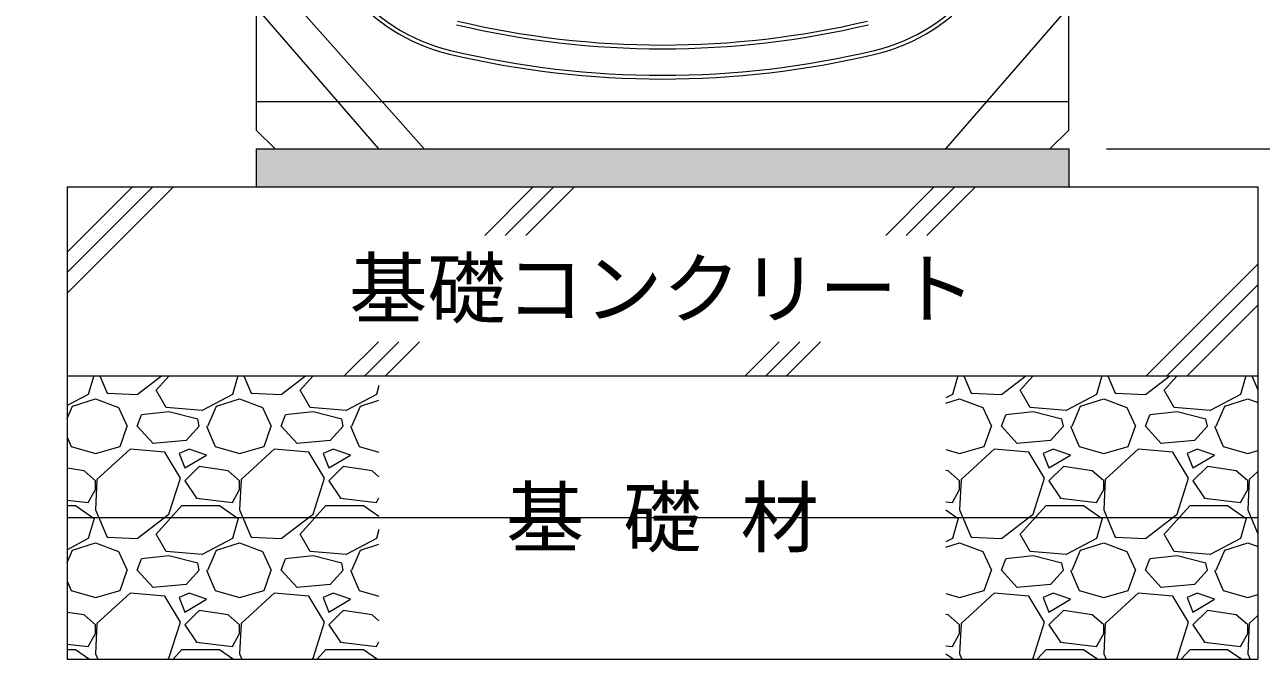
# Model space of a CAD drawing. Units: millimetres at full size, sheet at 1:20; details may follow other scales. Extents: x 62447 to 85128, y -7246 to 532.
# Drawn here: x 67779 to 68433, y -3648 to -3312 of the extents above; entities that cross this region are included whole.
import ezdxf
from ezdxf.enums import TextEntityAlignment as Align

# ---------------------------------------------------------------- set-up
doc = ezdxf.new("R2010")
doc.units = ezdxf.units.MM
doc.header["$LTSCALE"] = 20
doc.linetypes.add('DASHED', pattern=[7.5, 6, -1.5])
for name, color, linetype, lineweight in [('ハッチング', 7, 'Continuous', 5), ('基礎', 3, 'Continuous', 13), ('寸法線', 7, 'Continuous', 9), ('引出線', 4, 'Continuous', 9), ('本体（側溝）', 2, 'Continuous', 13), ('目地', 132, 'Continuous', 5), ('補助線', 8, 'Continuous', 13)]:
    doc.layers.add(name, color=color, linetype=linetype, lineweight=lineweight)
doc.layers.add('文字', color=7, linetype='Continuous')
doc.styles.add('ＭＳ ゴシック', font='')
doc.styles.get('ＭＳ ゴシック').set_extended_font_data('MS Gothic')

# ---------------------------------------------------------------- blocks, each defined once
blk = doc.blocks.new('filled_arrow')
at = {"color": 0, "linetype": 'Continuous', "lineweight": -2}
blk.add_solid([(7.5, 1.25), (0, 0), (7.5, -1.25)], dxfattribs=at)

msp = doc.modelspace()

# ---------------------------------------------------------------- hatches: boundary and pattern name
at = {"layer": 'ハッチング'}
msp.add_hatch(color=256, dxfattribs=at).paths.add_polyline_path([(68331.68, -3397.94), (68331.68, -3377.94), (67901.68, -3377.94), (67901.68, -3397.94)])
at = {"layer": 'ハッチング', "lineweight": 9}
h = msp.add_hatch(dxfattribs=at)
h.set_pattern_fill('USER', color=256, style=0, pattern_type=2)
h.set_pattern_definition([(45, (4546.87, 7134.66), (-106.06602, 106.06602), []), (45, (4557.75, 7134.66), (-106.06602, 106.06602), []), (45, (4568.62, 7134.66), (-106.06602, 106.06602), [])])
h.paths.add_polyline_path([(68431.68, -3497.94), (68431.68, -3397.94), (67801.68, -3397.94), (67801.68, -3497.94)])
h.paths.add_polyline_path([(67940.96, -3479.93), (68292.4, -3479.93), (68292.4, -3423.65), (67940.96, -3423.65)], flags=16)

# ---------------------------------------------------------------- linework, layer by layer
at = {"layer": 'ハッチング'}
for p, q in [((67815.75, -3497.94), (67812.91, -3507.87)), ((67818.96, -3497.94), (67822.82, -3507.1)), ((67838.82, -3507.87), (67851.66, -3497.94)), ((67848.73, -3505.58), (67855.6, -3497.94)), ((67891.95, -3497.94), (67889.11, -3507.87)), ((67895.16, -3497.94), (67899.02, -3507.1)), ((67915.02, -3507.87), (67927.86, -3497.94)), ((67924.93, -3505.58), (67931.8, -3497.94)), ((68272.95, -3497.94), (68270.11, -3507.87)), ((68276.16, -3497.94), (68280.02, -3507.1)), ((68296.02, -3507.87), (68308.86, -3497.94)), ((68305.93, -3505.58), (68312.8, -3497.94)), ((68349.15, -3497.94), (68346.31, -3507.87)), ((68352.36, -3497.94), (68356.22, -3507.1)), ((68372.22, -3507.87), (68385.06, -3497.94)), ((68382.13, -3505.58), (68389, -3497.94)), ((68425.35, -3497.94), (68422.51, -3507.87)), ((68428.56, -3497.94), (68431.68, -3505.34)), ((67854.06, -3514.72), (67848.73, -3505.58)), ((67930.26, -3514.72), (67924.93, -3505.58)), ((67966.68, -3503.08), (67965.31, -3507.87)), ((68311.26, -3514.72), (68305.93, -3505.58)), ((68387.46, -3514.72), (68382.13, -3505.58)), ((67812.91, -3507.87), (67801.68, -3513.75)), ((67804.53, -3513.96), (67816.72, -3510.15)), ((67816.72, -3510.15), (67828.92, -3514.72)), ((67822.82, -3507.1), (67838.82, -3507.87)), ((67889.11, -3507.87), (67873.11, -3516.25)), ((67880.73, -3513.96), (67892.92, -3510.15)), ((67892.92, -3510.15), (67905.12, -3514.72)), ((67899.02, -3507.1), (67915.02, -3507.87)), ((67965.31, -3507.87), (67949.31, -3516.25)), ((67956.93, -3513.96), (67966.68, -3510.92)), ((68270.11, -3507.87), (68266.68, -3509.66)), ((68266.68, -3512.42), (68273.92, -3510.15)), ((68273.92, -3510.15), (68286.12, -3514.72)), ((68280.02, -3507.1), (68296.02, -3507.87)), ((68346.31, -3507.87), (68330.31, -3516.25)), ((68337.93, -3513.96), (68350.12, -3510.15)), ((68350.12, -3510.15), (68362.32, -3514.72)), ((68356.22, -3507.1), (68372.22, -3507.87)), ((68422.51, -3507.87), (68406.51, -3516.25)), ((68414.13, -3513.96), (68426.32, -3510.15)), ((68426.32, -3510.15), (68431.68, -3512.16)), ((67801.68, -3520.62), (67804.53, -3513.96)), ((67828.92, -3514.72), (67833.49, -3524.63)), ((67838.82, -3524.63), (67841.11, -3518.53)), ((67855.59, -3517.01), (67841.11, -3518.53)), ((67873.11, -3516.25), (67854.06, -3514.72)), ((67870.83, -3520.82), (67855.59, -3517.01)), ((67876.16, -3524.63), (67880.73, -3513.96)), ((67905.12, -3514.72), (67909.69, -3524.63)), ((67915.02, -3524.63), (67917.31, -3518.53)), ((67931.79, -3517.01), (67917.31, -3518.53)), ((67949.31, -3516.25), (67930.26, -3514.72)), ((67947.03, -3520.82), (67931.79, -3517.01)), ((67952.36, -3524.63), (67956.93, -3513.96)), ((68286.12, -3514.72), (68290.69, -3524.63)), ((68296.02, -3524.63), (68298.31, -3518.53)), ((68312.79, -3517.01), (68298.31, -3518.53)), ((68330.31, -3516.25), (68311.26, -3514.72)), ((68328.03, -3520.82), (68312.79, -3517.01)), ((68333.36, -3524.63), (68337.93, -3513.96)), ((68362.32, -3514.72), (68366.89, -3524.63)), ((68372.22, -3524.63), (68374.51, -3518.53)), ((68388.99, -3517.01), (68374.51, -3518.53)), ((68406.51, -3516.25), (68387.46, -3514.72)), ((68404.23, -3520.82), (68388.99, -3517.01)), ((68409.56, -3524.63), (68414.13, -3513.96)), ((67829.68, -3535.3), (67833.49, -3524.63)), ((67847.2, -3533.77), (67838.82, -3524.63)), ((67871.59, -3524.63), (67864.73, -3532.25)), ((67871.59, -3524.63), (67870.83, -3520.82)), ((67875.4, -3524.63), (67879.97, -3535.3)), ((67905.88, -3535.3), (67909.69, -3524.63)), ((67923.4, -3533.77), (67915.02, -3524.63)), ((67947.79, -3524.63), (67940.93, -3532.25)), ((67947.79, -3524.63), (67947.03, -3520.82)), ((67951.6, -3524.63), (67956.17, -3535.3)), ((68286.88, -3535.3), (68290.69, -3524.63)), ((68304.4, -3533.77), (68296.02, -3524.63)), ((68328.79, -3524.63), (68321.93, -3532.25)), ((68328.79, -3524.63), (68328.03, -3520.82)), ((68332.6, -3524.63), (68337.17, -3535.3)), ((68363.08, -3535.3), (68366.89, -3524.63)), ((68380.6, -3533.77), (68372.22, -3524.63)), ((68404.99, -3524.63), (68398.13, -3532.25)), ((68404.99, -3524.63), (68404.23, -3520.82)), ((68408.8, -3524.63), (68413.37, -3535.3)), ((67801.68, -3530.42), (67803.77, -3535.3)), ((67864.73, -3532.25), (67847.2, -3533.77)), ((67940.93, -3532.25), (67923.4, -3533.77)), ((68321.93, -3532.25), (68304.4, -3533.77)), ((68398.13, -3532.25), (68380.6, -3533.77)), ((67803.77, -3535.3), (67816.72, -3539.11)), ((67816.72, -3539.11), (67829.68, -3535.3)), ((67835.01, -3536.82), (67817.49, -3552.82)), ((67853.3, -3538.35), (67835.01, -3536.82)), ((67861.68, -3552.06), (67853.3, -3538.35)), ((67866.25, -3536.82), (67860.92, -3539.11)), ((67860.92, -3539.11), (67863.97, -3546.73)), ((67875.4, -3539.87), (67866.25, -3536.82)), ((67879.97, -3535.3), (67892.92, -3539.11)), ((67892.92, -3539.11), (67905.88, -3535.3)), ((67911.21, -3536.82), (67893.69, -3552.82)), ((67929.5, -3538.35), (67911.21, -3536.82)), ((67937.88, -3552.06), (67929.5, -3538.35)), ((67942.45, -3536.82), (67937.12, -3539.11)), ((67937.12, -3539.11), (67940.17, -3546.73)), ((67951.6, -3539.87), (67942.45, -3536.82)), ((67956.17, -3535.3), (67966.68, -3538.39)), ((68266.68, -3536.98), (68273.92, -3539.11)), ((68273.92, -3539.11), (68286.88, -3535.3)), ((68292.21, -3536.82), (68274.69, -3552.82)), ((68310.5, -3538.35), (68292.21, -3536.82)), ((68318.88, -3552.06), (68310.5, -3538.35)), ((68323.45, -3536.82), (68318.12, -3539.11)), ((68318.12, -3539.11), (68321.17, -3546.73)), ((68332.6, -3539.87), (68323.45, -3536.82)), ((68337.17, -3535.3), (68350.12, -3539.11)), ((68350.12, -3539.11), (68363.08, -3535.3)), ((68368.41, -3536.82), (68350.89, -3552.82)), ((68386.7, -3538.35), (68368.41, -3536.82)), ((68395.08, -3552.06), (68386.7, -3538.35)), ((68399.65, -3536.82), (68394.32, -3539.11)), ((68394.32, -3539.11), (68397.37, -3546.73)), ((68408.8, -3539.87), (68399.65, -3536.82)), ((68413.37, -3535.3), (68426.32, -3539.11)), ((68426.32, -3539.11), (68431.68, -3537.53)), ((67863.97, -3546.73), (67875.4, -3539.87)), ((67940.17, -3546.73), (67951.6, -3539.87)), ((68321.17, -3546.73), (68332.6, -3539.87)), ((68397.37, -3546.73), (68408.8, -3539.87)), ((67810.63, -3548.25), (67801.68, -3546.91)), ((67816.72, -3553.59), (67810.63, -3548.25)), ((67855.59, -3571.11), (67861.68, -3552.06)), ((67871.59, -3545.97), (67863.97, -3553.59)), ((67886.83, -3548.25), (67871.59, -3545.97)), ((67892.92, -3553.59), (67886.83, -3548.25)), ((67931.79, -3571.11), (67937.88, -3552.06)), ((67947.79, -3545.97), (67940.17, -3553.59)), ((67963.03, -3548.25), (67947.79, -3545.97)), ((67966.68, -3551.45), (67963.03, -3548.25)), ((68267.83, -3548.25), (68266.68, -3548.08)), ((68273.92, -3553.59), (68267.83, -3548.25)), ((68312.79, -3571.11), (68318.88, -3552.06)), ((68328.79, -3545.97), (68321.17, -3553.59)), ((68344.03, -3548.25), (68328.79, -3545.97)), ((68350.12, -3553.59), (68344.03, -3548.25)), ((68388.99, -3571.11), (68395.08, -3552.06)), ((68404.99, -3545.97), (68397.37, -3553.59)), ((68420.23, -3548.25), (68404.99, -3545.97)), ((68426.32, -3553.59), (68420.23, -3548.25)), ((68431.68, -3548.63), (68427.09, -3552.82)), ((67812.91, -3565.02), (67816.72, -3558.16)), ((67817.49, -3552.82), (67816.72, -3568.83)), ((67816.72, -3558.16), (67816.72, -3553.59)), ((67863.97, -3553.59), (67870.06, -3562.73)), ((67889.11, -3565.02), (67892.92, -3558.16)), ((67893.69, -3552.82), (67892.92, -3568.83)), ((67892.92, -3558.16), (67892.92, -3553.59)), ((67940.17, -3553.59), (67946.26, -3562.73)), ((68270.11, -3565.02), (68273.92, -3558.16)), ((68274.69, -3552.82), (68273.92, -3568.83)), ((68273.92, -3558.16), (68273.92, -3553.59)), ((68321.17, -3553.59), (68327.26, -3562.73)), ((68346.31, -3565.02), (68350.12, -3558.16)), ((68350.89, -3552.82), (68350.12, -3568.83)), ((68350.12, -3558.16), (68350.12, -3553.59)), ((68397.37, -3553.59), (68403.46, -3562.73)), ((68422.51, -3565.02), (68426.32, -3558.16)), ((68427.09, -3552.82), (68426.32, -3568.83)), ((68426.32, -3558.16), (68426.32, -3553.59)), ((67801.68, -3563.67), (67812.91, -3565.02)), ((67870.06, -3562.73), (67889.11, -3565.02)), ((67946.26, -3562.73), (67965.31, -3565.02)), ((67965.31, -3565.02), (67966.68, -3562.56)), ((68266.68, -3564.6), (68270.11, -3565.02)), ((68327.26, -3562.73), (68346.31, -3565.02)), ((68403.46, -3562.73), (68422.51, -3565.02)), ((67801.68, -3566.54), (67806.06, -3566.54)), ((67806.06, -3566.54), (67815.96, -3573.4)), ((67816.72, -3568.83), (67822.82, -3583.3)), ((67838.82, -3584.07), (67855.59, -3571.11)), ((67848.73, -3581.78), (67862.44, -3566.54)), ((67862.44, -3566.54), (67882.26, -3566.54)), ((67882.26, -3566.54), (67892.16, -3573.4)), ((67892.92, -3568.83), (67899.02, -3583.3)), ((67915.02, -3584.07), (67931.79, -3571.11)), ((67924.93, -3581.78), (67938.64, -3566.54)), ((67938.64, -3566.54), (67958.46, -3566.54)), ((67958.46, -3566.54), (67966.68, -3572.23)), ((68266.68, -3568.91), (68273.16, -3573.4)), ((68273.92, -3568.83), (68280.02, -3583.3)), ((68296.02, -3584.07), (68312.79, -3571.11)), ((68305.93, -3581.78), (68319.64, -3566.54)), ((68319.64, -3566.54), (68339.46, -3566.54)), ((68339.46, -3566.54), (68349.36, -3573.4)), ((68350.12, -3568.83), (68356.22, -3583.3)), ((68372.22, -3584.07), (68388.99, -3571.11)), ((68382.13, -3581.78), (68395.84, -3566.54)), ((68395.84, -3566.54), (68415.66, -3566.54)), ((68415.66, -3566.54), (68425.56, -3573.4)), ((68426.32, -3568.83), (68431.68, -3581.54)), ((67815.96, -3573.4), (67812.91, -3584.07)), ((67892.16, -3573.4), (67889.11, -3584.07)), ((68273.16, -3573.4), (68270.11, -3584.07)), ((68349.36, -3573.4), (68346.31, -3584.07)), ((68425.56, -3573.4), (68422.51, -3584.07)), ((67812.91, -3584.07), (67801.68, -3589.95)), ((67822.82, -3583.3), (67838.82, -3584.07)), ((67854.06, -3590.92), (67848.73, -3581.78)), ((67889.11, -3584.07), (67873.11, -3592.45)), ((67899.02, -3583.3), (67915.02, -3584.07)), ((67930.26, -3590.92), (67924.93, -3581.78)), ((67965.31, -3584.07), (67949.31, -3592.45)), ((67966.68, -3579.28), (67965.31, -3584.07)), ((68270.11, -3584.07), (68266.68, -3585.86)), ((68280.02, -3583.3), (68296.02, -3584.07)), ((68311.26, -3590.92), (68305.93, -3581.78)), ((68346.31, -3584.07), (68330.31, -3592.45)), ((68356.22, -3583.3), (68372.22, -3584.07)), ((68387.46, -3590.92), (68382.13, -3581.78)), ((68422.51, -3584.07), (68406.51, -3592.45)), ((67801.68, -3596.82), (67804.53, -3590.16)), ((67804.53, -3590.16), (67816.72, -3586.35)), ((67816.72, -3586.35), (67828.92, -3590.92)), ((67828.92, -3590.92), (67833.49, -3600.83)), ((67873.11, -3592.45), (67854.06, -3590.92)), ((67876.16, -3600.83), (67880.73, -3590.16)), ((67880.73, -3590.16), (67892.92, -3586.35)), ((67892.92, -3586.35), (67905.12, -3590.92)), ((67905.12, -3590.92), (67909.69, -3600.83)), ((67949.31, -3592.45), (67930.26, -3590.92)), ((67952.36, -3600.83), (67956.93, -3590.16)), ((67956.93, -3590.16), (67966.68, -3587.12)), ((68266.68, -3588.62), (68273.92, -3586.35)), ((68273.92, -3586.35), (68286.12, -3590.92)), ((68286.12, -3590.92), (68290.69, -3600.83)), ((68330.31, -3592.45), (68311.26, -3590.92)), ((68333.36, -3600.83), (68337.93, -3590.16)), ((68337.93, -3590.16), (68350.12, -3586.35)), ((68350.12, -3586.35), (68362.32, -3590.92)), ((68362.32, -3590.92), (68366.89, -3600.83)), ((68406.51, -3592.45), (68387.46, -3590.92)), ((68409.56, -3600.83), (68414.13, -3590.16)), ((68414.13, -3590.16), (68426.32, -3586.35)), ((68426.32, -3586.35), (68431.68, -3588.36)), ((67838.82, -3600.83), (67841.11, -3594.73)), ((67855.59, -3593.21), (67841.11, -3594.73)), ((67870.83, -3597.02), (67855.59, -3593.21)), ((67871.59, -3600.83), (67870.83, -3597.02)), ((67915.02, -3600.83), (67917.31, -3594.73)), ((67931.79, -3593.21), (67917.31, -3594.73)), ((67947.03, -3597.02), (67931.79, -3593.21)), ((67947.79, -3600.83), (67947.03, -3597.02)), ((68296.02, -3600.83), (68298.31, -3594.73)), ((68312.79, -3593.21), (68298.31, -3594.73)), ((68328.03, -3597.02), (68312.79, -3593.21)), ((68328.79, -3600.83), (68328.03, -3597.02)), ((68372.22, -3600.83), (68374.51, -3594.73)), ((68388.99, -3593.21), (68374.51, -3594.73)), ((68404.23, -3597.02), (68388.99, -3593.21)), ((68404.99, -3600.83), (68404.23, -3597.02)), ((67829.68, -3611.5), (67833.49, -3600.83)), ((67847.2, -3609.97), (67838.82, -3600.83)), ((67871.59, -3600.83), (67864.73, -3608.45)), ((67875.4, -3600.83), (67879.97, -3611.5)), ((67905.88, -3611.5), (67909.69, -3600.83)), ((67923.4, -3609.97), (67915.02, -3600.83)), ((67947.79, -3600.83), (67940.93, -3608.45)), ((67951.6, -3600.83), (67956.17, -3611.5)), ((68286.88, -3611.5), (68290.69, -3600.83)), ((68304.4, -3609.97), (68296.02, -3600.83)), ((68328.79, -3600.83), (68321.93, -3608.45)), ((68332.6, -3600.83), (68337.17, -3611.5)), ((68363.08, -3611.5), (68366.89, -3600.83)), ((68380.6, -3609.97), (68372.22, -3600.83)), ((68404.99, -3600.83), (68398.13, -3608.45)), ((68408.8, -3600.83), (68413.37, -3611.5)), ((67801.68, -3606.62), (67803.77, -3611.5)), ((67864.73, -3608.45), (67847.2, -3609.97)), ((67940.93, -3608.45), (67923.4, -3609.97)), ((68321.93, -3608.45), (68304.4, -3609.97)), ((68398.13, -3608.45), (68380.6, -3609.97)), ((67803.77, -3611.5), (67816.72, -3615.31)), ((67816.72, -3615.31), (67829.68, -3611.5)), ((67835.01, -3613.02), (67817.49, -3629.02)), ((67853.3, -3614.55), (67835.01, -3613.02)), ((67861.68, -3628.26), (67853.3, -3614.55)), ((67866.25, -3613.02), (67860.92, -3615.31)), ((67860.92, -3615.31), (67863.97, -3622.93)), ((67863.97, -3622.93), (67875.4, -3616.07)), ((67875.4, -3616.07), (67866.25, -3613.02)), ((67879.97, -3611.5), (67892.92, -3615.31)), ((67892.92, -3615.31), (67905.88, -3611.5)), ((67911.21, -3613.02), (67893.69, -3629.02)), ((67929.5, -3614.55), (67911.21, -3613.02)), ((67937.88, -3628.26), (67929.5, -3614.55)), ((67942.45, -3613.02), (67937.12, -3615.31)), ((67937.12, -3615.31), (67940.17, -3622.93)), ((67940.17, -3622.93), (67951.6, -3616.07)), ((67951.6, -3616.07), (67942.45, -3613.02)), ((67956.17, -3611.5), (67966.68, -3614.59)), ((68266.68, -3613.18), (68273.92, -3615.31)), ((68273.92, -3615.31), (68286.88, -3611.5)), ((68292.21, -3613.02), (68274.69, -3629.02)), ((68310.5, -3614.55), (68292.21, -3613.02)), ((68318.88, -3628.26), (68310.5, -3614.55)), ((68323.45, -3613.02), (68318.12, -3615.31)), ((68318.12, -3615.31), (68321.17, -3622.93)), ((68321.17, -3622.93), (68332.6, -3616.07)), ((68332.6, -3616.07), (68323.45, -3613.02)), ((68337.17, -3611.5), (68350.12, -3615.31)), ((68350.12, -3615.31), (68363.08, -3611.5)), ((68368.41, -3613.02), (68350.89, -3629.02)), ((68386.7, -3614.55), (68368.41, -3613.02)), ((68395.08, -3628.26), (68386.7, -3614.55)), ((68399.65, -3613.02), (68394.32, -3615.31)), ((68394.32, -3615.31), (68397.37, -3622.93)), ((68397.37, -3622.93), (68408.8, -3616.07)), ((68408.8, -3616.07), (68399.65, -3613.02)), ((68413.37, -3611.5), (68426.32, -3615.31)), ((68426.32, -3615.31), (68431.68, -3613.73)), ((67810.63, -3624.45), (67801.68, -3623.11)), ((67816.72, -3629.79), (67810.63, -3624.45)), ((67871.59, -3622.17), (67863.97, -3629.79)), ((67886.83, -3624.45), (67871.59, -3622.17)), ((67892.92, -3629.79), (67886.83, -3624.45)), ((67947.79, -3622.17), (67940.17, -3629.79)), ((67963.03, -3624.45), (67947.79, -3622.17)), ((67966.68, -3627.65), (67963.03, -3624.45)), ((68267.83, -3624.45), (68266.68, -3624.28)), ((68273.92, -3629.79), (68267.83, -3624.45)), ((68328.79, -3622.17), (68321.17, -3629.79)), ((68344.03, -3624.45), (68328.79, -3622.17)), ((68350.12, -3629.79), (68344.03, -3624.45)), ((68404.99, -3622.17), (68397.37, -3629.79)), ((68420.23, -3624.45), (68404.99, -3622.17)), ((68426.32, -3629.79), (68420.23, -3624.45)), ((67817.49, -3629.02), (67816.72, -3645.03)), ((67816.72, -3634.36), (67816.72, -3629.79)), ((67855.59, -3647.31), (67861.68, -3628.26)), ((67863.97, -3629.79), (67870.06, -3638.93)), ((67893.69, -3629.02), (67892.92, -3645.03)), ((67892.92, -3634.36), (67892.92, -3629.79)), ((67931.79, -3647.31), (67937.88, -3628.26)), ((67940.17, -3629.79), (67946.26, -3638.93)), ((68274.69, -3629.02), (68273.92, -3645.03)), ((68273.92, -3634.36), (68273.92, -3629.79)), ((68312.79, -3647.31), (68318.88, -3628.26)), ((68321.17, -3629.79), (68327.26, -3638.93)), ((68350.89, -3629.02), (68350.12, -3645.03)), ((68350.12, -3634.36), (68350.12, -3629.79)), ((68388.99, -3647.31), (68395.08, -3628.26)), ((68397.37, -3629.79), (68403.46, -3638.93)), ((68427.09, -3629.02), (68426.32, -3645.03)), ((68426.32, -3634.36), (68426.32, -3629.79)), ((68431.68, -3624.83), (68427.09, -3629.02)), ((67812.91, -3641.22), (67816.72, -3634.36)), ((67889.11, -3641.22), (67892.92, -3634.36)), ((68270.11, -3641.22), (68273.92, -3634.36)), ((68346.31, -3641.22), (68350.12, -3634.36)), ((68422.51, -3641.22), (68426.32, -3634.36)), ((67801.68, -3639.87), (67812.91, -3641.22)), ((67801.68, -3642.74), (67806.06, -3642.74)), ((67806.06, -3642.74), (67813.57, -3647.94)), ((67857.76, -3647.94), (67862.44, -3642.74)), ((67862.44, -3642.74), (67882.26, -3642.74)), ((67870.06, -3638.93), (67889.11, -3641.22)), ((67882.26, -3642.74), (67889.77, -3647.94)), ((67933.96, -3647.94), (67938.64, -3642.74)), ((67938.64, -3642.74), (67958.46, -3642.74)), ((67946.26, -3638.93), (67965.31, -3641.22)), ((67958.46, -3642.74), (67965.97, -3647.94)), ((67965.31, -3641.22), (67966.68, -3638.76)), ((68266.68, -3640.8), (68270.11, -3641.22)), ((68314.96, -3647.94), (68319.64, -3642.74)), ((68319.64, -3642.74), (68339.46, -3642.74)), ((68327.26, -3638.93), (68346.31, -3641.22)), ((68339.46, -3642.74), (68346.97, -3647.94)), ((68391.16, -3647.94), (68395.84, -3642.74)), ((68395.84, -3642.74), (68415.66, -3642.74)), ((68403.46, -3638.93), (68422.51, -3641.22)), ((68415.66, -3642.74), (68423.17, -3647.94)), ((67816.72, -3645.03), (67817.95, -3647.94)), ((67854.77, -3647.94), (67855.59, -3647.31)), ((67892.92, -3645.03), (67894.15, -3647.94)), ((67930.97, -3647.94), (67931.79, -3647.31)), ((68266.68, -3645.11), (68270.77, -3647.94)), ((68273.92, -3645.03), (68275.15, -3647.94)), ((68311.97, -3647.94), (68312.79, -3647.31)), ((68350.12, -3645.03), (68351.35, -3647.94)), ((68388.17, -3647.94), (68388.99, -3647.31)), ((68426.32, -3645.03), (68427.55, -3647.94))]:
    msp.add_line(p, q, dxfattribs=at)
at = {"layer": '基礎'}
for p, q in [((67901.68, -3377.94), (68331.68, -3377.94)), ((67901.68, -3377.94), (67901.68, -3397.94)), ((68331.68, -3377.94), (68331.68, -3397.94)), ((67801.68, -3397.94), (68431.68, -3397.94)), ((67801.68, -3397.94), (67801.68, -3497.94)), ((68431.68, -3397.94), (68431.68, -3497.94)), ((67801.68, -3497.94), (68431.68, -3497.94)), ((67801.68, -3497.94), (68431.68, -3497.94)), ((67801.68, -3497.94), (67801.68, -3647.94)), ((68431.68, -3497.94), (68431.68, -3647.94)), ((67801.68, -3647.94), (68431.68, -3647.94))]:
    msp.add_line(p, q, dxfattribs=at)
at = {"layer": '寸法線'}
for q in [(68561.24, -3377.94), (68631.24, -3377.94), (68631.24, -3377.94)]:
    msp.add_line((68351.68, -3377.94), q, dxfattribs=at)
at = {"layer": '引出線'}
msp.add_lwpolyline([(67990.52, -3377.94), (67880.1, -3253.33), (67655.91, -3253.33)], dxfattribs=at)
at = {"layer": '本体（側溝）'}
for p, q in [((67901.68, -2909.64), (67901.68, -3367.94)), ((68331.68, -3367.94), (68331.68, -2909.64)), ((67901.68, -3367.94), (67911.68, -3377.94)), ((68321.68, -3377.94), (68331.68, -3367.94)), ((67911.68, -3377.94), (68321.68, -3377.94))]:
    msp.add_line(p, q, dxfattribs=at)
at = {"layer": '本体（側溝）', "linetype": 'DASHED'}
for p, q in [((67966.68, -3377.94), (67901.68, -3302.94)), ((68266.68, -3377.94), (68331.68, -3302.94))]:
    msp.add_line(p, q, dxfattribs=at)
at = {"layer": '本体（側溝）', "lineweight": 9}
msp.add_line((68331.68, -3352.94), (67901.68, -3352.94), dxfattribs=at)
at = {"layer": '目地'}
for centre, radius, start, end in [((68026.68, -3232.41), 98, 180, 256.65776), ((68026.68, -3232.41), 96, 180, 256.65776), ((68206.68, -3232.41), 96, 283.34224, 0), ((68206.68, -3232.41), 98, 283.34224, 0), ((68116.68, -2852.94), 470, 256.65776, 283.34224), ((68116.68, -2852.94), 472, 256.65776, 283.34224), ((68116.68, -2852.94), 488, 256.65776, 283.34224), ((68116.68, -2852.94), 486, 256.65776, 283.34224)]:
    msp.add_arc(centre, radius, start, end, dxfattribs=at)
at = {"layer": '補助線'}
msp.add_line((67801.68, -3572.94), (68431.68, -3572.94), dxfattribs=at)

# ---------------------------------------------------------------- block references
at = {"layer": '引出線', "xscale": 0.133, "yscale": 0.133, "rotation": 131.5}
msp.add_blockref('filled_arrow', (67990.52, -3377.94), dxfattribs=at)

# ---------------------------------------------------------------- texts
at = {"layer": '文字', "style": 'ＭＳ ゴシック'}
for s, p in [('基礎コンクリート', (68116.68, -3451.79)), ('基 礎 材', (68116.68, -3572.94))]:
    msp.add_text(s, height=30.38, dxfattribs=at).set_placement(p, align=Align.MIDDLE_CENTER)

doc.saveas('drawing.dxf')
